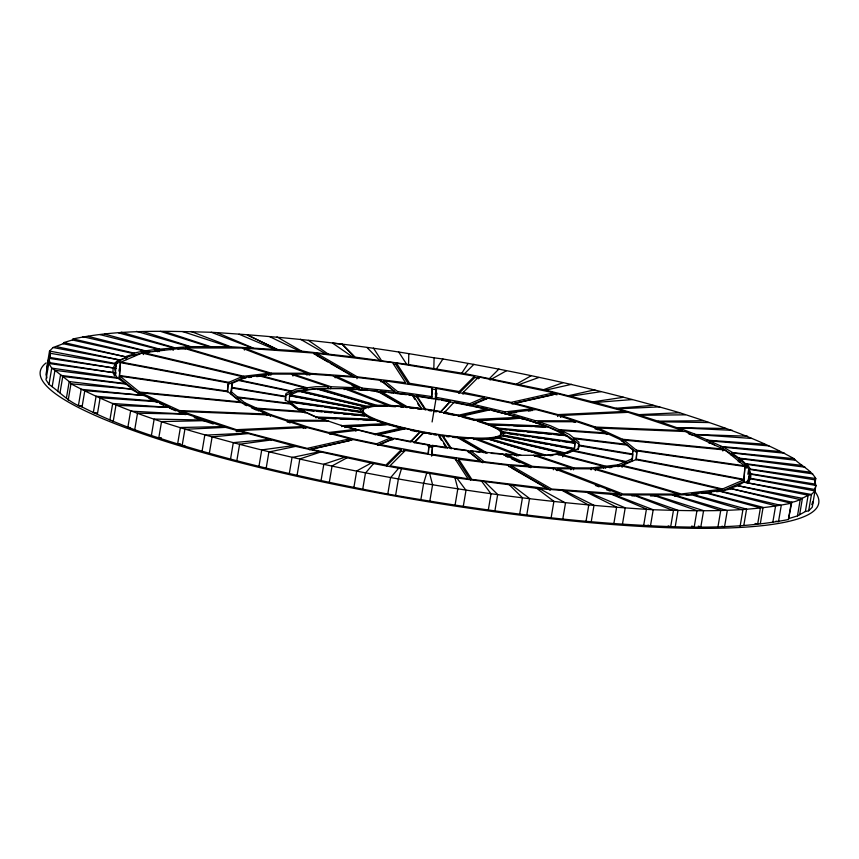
<?xml version="1.0" encoding="UTF-8"?>
<svg xmlns="http://www.w3.org/2000/svg" width="859" height="859" viewBox="0 0 859 859"><rect width="100%" height="100%" fill="white"/><g stroke="black" fill="none" stroke-linecap="round" stroke-linejoin="round"><path stroke-width="1.29" d="M46.934 377.906L45.978 374.61L48.738 358.3L50.219 357.505L50.316 353.328L49.521 351.084L53.086 347.519L63.212 343.729L63.974 342.548L72.381 339.971L134.509 353.833L134.09 356.345M814.719 484.809L815.782 478.538C810.81 469.787 800.717 465.664 793.984 458.652C758.025 438.487 718.736 425.452 679.619 412.717L638.967 414.639L595.115 402.474L545.733 390.136L464.655 373.601L408.551 364.538L408.809 353.64C343.428 342.966 277.414 336.374 211.303 332.272C165.175 331.08 118.445 329.298 73.112 338.94L72.381 339.971M433.827 368.715L434.096 357.816L408.809 353.64M119.573 375.512L120.389 362.616L228.172 382.91L227.646 391.124L119.573 375.512L119.251 377.434L120.389 362.616M227.399 391.876L227.839 384.821M237.653 396.976L289.902 403.343L285.542 399.811L285.725 396.922L231.78 387.957L231.522 392.005L237.653 396.976L237.32 398.887L231.2 393.916L231.458 389.868M231.49 389.299L232.07 383.329L238.695 380.473L290.664 391.436L290.331 393.358M231.007 392.488L232.07 383.329M285.274 400.766L285.435 398.265M322.189 406.726L289.129 401.958L289.644 395.494L360.844 408.895L360.522 412.266L348.625 410.548M360.522 412.266L360.844 408.895M428.222 453.047L428.952 444.79L394.582 438.326L380.075 444.575L428.383 453.659L428.952 444.79M432.388 387.731L431.508 398.512L432.388 387.731L384.284 380.773L383.952 382.695L397.373 393.583L397.696 391.661L384.284 380.773M431.669 456.183L432.549 445.392L466.942 450.363L480.364 461.251L431.991 454.261L432.549 445.392M439.089 399.779L435.363 399.156L435.921 390.287M435.363 399.156L436.254 388.365L484.326 397.416L483.993 399.338L469.497 405.577L469.819 403.666L484.326 397.416M548.021 444.447L503.191 436.007L503.503 432.603L574.896 442.922L574.381 449.407L550.651 444.941M503.191 436.007L503.503 432.603M574.381 449.407L574.896 442.922M578.311 449.515L578.655 444.124C559.112 427.095 532.462 421.844 508.184 414.693L508.507 412.771L535.973 409.582L557.019 415.112L574.123 420.824L535.576 420.749L508.507 412.771M578.751 445.714L578.569 448.548L573.93 450.546L625.9 461.508L632.449 458.685L632.696 454.679L578.751 445.714L578.429 447.625M578.472 446.959L578.977 442.202L574.682 438.724L574.349 440.635M625.9 461.508L625.567 463.43L632.117 460.607L632.997 450.009L626.93 445.091L574.682 438.724M636.1 459.844L636.873 450.889L744.946 466.512L743.808 481.298L744.946 466.512M636.873 450.889L636.347 459.093L744.13 479.386M49.038 360.844L50.316 353.328L116.19 364.205L115.46 372.151M747.856 474.254L748.704 469.239L750.379 469.089L815.782 478.538L814.557 479.794L815.91 485.464L814.633 489.447L814.998 490.929L811.433 494.494C804.486 495.89 799.149 501.495 791.837 502.171L788.412 519.523C733.844 530.143 677.708 527.598 622.464 524.13C543.704 518.9 465.514 507.529 387.785 494.054C310.604 479.172 233.53 462.421 158.786 437.907C132.404 429.564 106.72 419.45 82.056 406.951C68.978 402.667 60.033 392.037 48.984 384.424L51.744 368.124L48.748 363.464L50.005 362.702L115.804 372.989L115.374 375.501M52.184 386.625L54.944 370.315L51.744 368.124L117.157 377.595L132.909 389.267L70.975 383.801L69.214 381.568L54.944 370.315L119.218 378.497M57.725 391.629L60.484 375.329L124.759 383.511M60.012 392.756L62.771 376.446L126.466 384.145M66.454 397.878L69.214 381.568L132.909 389.267M68.215 400.101L70.975 383.801C115.45 407.531 163.586 423.562 212.119 436.866C284.587 457.138 358.321 472.697 432.592 484.744C505.607 497.017 579.299 505.339 653.205 509.741C699.269 511.18 745.827 512.372 791.16 503.224L791.837 502.171L729.688 488.309L738.085 485.732L800.223 499.594L797.474 515.905L789.077 518.482M82.056 406.951L84.816 390.641L143.764 395.462L169.878 407.456L115.944 405.308L113.184 421.619M97.389 414.07L100.138 397.771L157.326 401.744M115.772 366.718L116.19 364.205L114.741 363.368L49.521 351.084L46.762 367.394L47.556 369.628M117.672 363.55L118.306 359.792L120.142 360.018L126.778 357.065L63.974 342.548M109.941 419.783L112.69 403.483L169.878 407.456M119.712 362.53L120.142 360.018L56.576 346.682M118.961 371.077L119.401 368.457M119.992 376.188L139.566 392.058L240.574 401.937L228.075 391.801L119.992 376.188L119.669 378.1L139.244 393.98L141.896 394.238M126.359 359.567L126.778 357.065L63.212 343.729M133.725 355.615L134.154 353.103C146.986 349.892 160.311 349.248 173.539 347.916L188.937 346.606L230.652 346.725L277.618 349.656L247.188 334.86L277.511 349.57L301.563 351.127L354.842 357.108L342.236 344.266L332.519 343.106L352.415 356.807M143.238 353.285L143.657 350.783L82.625 336.621M143.303 354.584L143.625 352.662L183.257 348.056L268.931 373.311L268.609 375.233M139.244 393.98L139.566 392.058M134.766 429.489L137.526 413.179L187.09 414.135L225.552 427.374L295.603 446.39L373.568 463.581L398.662 468.23L456.848 477.98L539.602 488.653L613.648 494.483L633.867 495.289L673.424 510.547L670.664 526.857L668.195 525.901M140.565 394.743L140.887 392.821L241.894 402.699L266.548 414.027L179.499 410.559L140.887 392.821M157.755 351.803L158.174 349.302L99.902 334.602M159.237 351.653L159.656 349.141L104.594 334.065M151.409 435.384L154.169 419.085L203.744 420.03M173.11 350.418L173.539 347.916L118.467 332.841M179.499 410.559L179.177 412.481L183.192 412.642M202.037 451.469L204.796 435.159L245.438 433.237M209.36 453.165L212.119 436.866L248.026 433.602M228.741 382.362L228.408 384.274L241.776 378.518L242.109 376.607L141.971 353.028L120.958 362.068L228.741 382.362L242.109 376.607M231.2 393.916L231.522 392.005M244.385 350.064L244.718 348.153L313.148 353.006L353.768 376.467L310.088 373.364L244.718 348.153M238.555 397.717L244.654 402.656L256.669 408.175L303.678 411.515L295.142 407.596L290.814 404.084L238.555 397.717L238.233 399.628L243.312 403.751M240.831 377.541L243.441 378.153L243.763 376.242L268.931 373.311M230.556 458.942L233.304 442.643L269.221 439.378M244.654 402.656L244.332 404.578L246.737 405.684M236.859 460.542L239.618 444.232L271.508 439.915M256.669 408.175L256.347 410.097L251.537 407.885M258.28 410.989L258.602 409.067L305.611 412.406L314.083 416.293L341.925 425.688L386.303 423.594L386.142 424.55L344.373 426.526M306.899 375.168L307.232 373.257L271.294 373.182L270.972 375.104L268.416 374.352M258.978 466.212L261.737 449.912L293.628 445.585M270.241 416.475L270.564 414.564L258.602 409.067M266.161 468.305L268.91 452.006L295.603 446.39M285.403 398.844L285.725 396.922M289.483 396.45L289.644 395.494M292.93 376.049L293.252 374.127L310.84 374.159L332.293 375.684L358.772 387.849L358.45 389.771L367.974 390.448M289.129 401.958L289.29 400.992L360.694 411.311M365.064 407.638L365.333 406.629L299.179 391.06L290.245 394.904L290.084 395.87L361.285 409.271L365.172 407.596M360.726 415.638L364.731 416.035L364.892 415.069L361.113 412.009L289.719 401.69L289.558 402.646L298.009 409.507L304.677 410.162M291.265 392.95L291.598 391.028L296.312 388.998L305.256 387.957L304.924 389.879M326.152 420.33L287.615 420.255L287.293 422.177L291.276 422.188M289.923 423.058L290.245 421.135L328.793 421.211M299.018 392.015L299.179 391.06M300.779 390.695L300.618 391.65L366.761 407.23L374.299 406.35L374.46 405.394L317.862 388.708L300.779 390.695L366.922 406.264L374.46 405.394M298.009 409.507L298.17 408.551L289.719 401.69M299.329 410.269L299.49 409.313L366.213 415.831L373.686 419.267L373.525 420.234L362.831 419.804M289.268 473.814L292.028 457.503L318.71 451.898M328.117 388.655L328.439 386.743L315.951 386.722L307.05 387.753L306.727 389.675L304.15 388.987M309.755 375.286L310.088 373.364M303.27 428.437L303.592 426.526L268.921 414.929L181.861 411.461L236.429 429.693L303.592 426.526M316.649 353.35L357.269 376.811L405.577 382.706L392.488 362.605L316.649 353.35L316.327 355.272L327.934 361.972M297.085 475.252L299.845 458.942L320.708 451.995M317.701 389.664L317.862 388.708M320.117 389.546L320.278 388.59L376.876 405.276L387.495 405.298L387.323 406.253L376.714 406.232L318.71 389.546M316.026 417.936L316.187 416.98L299.49 409.313M358.772 387.849L331.005 386.743L330.672 388.665L328.159 387.828M335.193 377.831L335.515 375.92L356.829 377.423L380.526 380.322L393.937 391.21L393.615 393.121M321.062 480.525L323.822 464.225L344.684 457.278M344.148 389.589L344.309 388.633L315.629 388.633L295.99 390.92L285.618 395.387M329.319 482.243L332.079 465.932L347.122 457.75M347.251 389.718L347.412 388.762L376.714 390.834L403.547 406.339L403.386 407.295L400.799 407.112M341.764 426.655L341.925 425.688M344.835 427.557L344.996 426.601L389.363 424.496L402.205 427.879L402.044 428.834L375.115 434.89M356.936 378.733L357.269 376.811M349.849 438.788L307.146 448.387L239.468 430.595L306.631 427.428L349.849 438.788L349.527 440.699L309.412 449.729M335.515 375.92L362.004 388.085L361.671 389.997L352.04 385.573M355.862 431.207L356.184 429.285L341.077 425.312M361.285 409.271L361.446 408.304L365.333 406.629M360.952 412.964L361.113 412.009M366.761 407.23L366.922 406.264M353.929 487.246L356.689 470.947L371.732 462.765M368.436 407.971L368.597 407.016A69.987 11.307 9.6 0 1 483.477 422.768A69.987 11.307 9.6 0 1 452.167 436.243A69.987 11.307 9.6 0 1 363.754 409.099L368.597 407.016M362.691 489.405L365.451 473.105L373.568 463.581M376.714 406.232L376.876 405.276M380.322 391.189L407.155 406.694L406.994 407.649L380.161 392.155L380.322 391.189L412.9 395.161L421.544 408.444L421.382 409.41M459.79 392.552L474.222 378.078L474.544 376.167L396.471 363.174L396.149 365.096L408.508 384.08M395.612 406.747L390.437 406.382L390.598 405.416L347.412 388.762M377.552 445.252L390.845 439.529L391.167 437.607L359.191 430.08L331.735 433.269L352.942 438.842L376.661 443.845L391.167 437.607M387.785 494.054L390.534 477.754L398.662 468.23M401.25 449.708L385.916 465.084L310.679 449.214L353.382 439.615L401.25 449.708L400.917 451.63L386.486 466.093M405.018 428.05L404.857 429.017A69.987 11.307 9.6 0 1 363.593 410.065M395.645 495.181L398.404 478.871L401.55 468.456M403.784 449.568L403.451 451.49L400.96 450.964M412.9 395.161L412.739 396.128L416.604 396.686L425.248 409.958L425.409 409.002L416.765 395.72L450.395 401.314L440.109 412.438L450.395 401.314M416.604 396.686L416.765 395.72M377.434 435.03L405.641 428.684L420.191 431.755L410.827 441.956M447.378 448.205L438.734 434.922L423.97 432.464L414.596 442.653M435.266 394.217L436.254 388.365M432.098 421.962L436.963 393.186M420.889 499.53L423.648 483.23L426.794 472.815M438.573 435.878L438.734 434.922M454.368 415.359L443.953 413.158L454.25 402.044L486.645 408.873L486.484 409.829L458.266 416.175L458.427 415.219L486.645 408.873M429.833 501.055L432.592 484.744L429.564 473.32M483.746 452.725L456.924 437.231L442.761 435.502L442.6 436.458L450.524 448.634M458.889 393.465L459.211 391.543L474.544 376.167M462.99 394.238L463.323 392.316L478.646 376.94L553.787 392.788L553.464 394.711M462.013 417.066L462.174 416.1L490.285 409.786L519.169 417.324L519.008 418.29L474.64 420.384L463.269 417.399M456.558 458.352L456.236 460.263L458.889 460.596M486.065 453.402L460.36 438.541L460.521 437.585L473.717 438.519L518.546 455.775M458.717 459.275L471.806 479.386L548.085 488.685L507.476 465.224L458.717 459.275L458.395 461.197L470.753 480.181M455.087 505.017L457.836 488.707L454.819 477.282M532.301 410.613L532.623 408.701L511.577 403.172L488.03 398.2L473.524 404.439L473.202 406.361L489.909 409.883M478.323 378.851L478.646 376.94M474.64 420.384L474.802 419.428L519.169 417.324M482.844 462.797L470.464 452.747L470.786 450.835L502.322 453.917L528.811 466.083L507.69 464.579L484.208 461.723L470.786 450.835M473.556 439.475L473.717 438.519M463.237 506.627L465.997 490.328L456.848 477.98M534.899 426.622L545.605 427.052L545.766 426.096L522.229 418.226L477.862 420.33L477.701 421.286L488.095 424.765L509.494 425.613M476.595 439.593L476.766 438.638L487.257 438.659L543.854 455.345M488.095 424.765L488.256 423.798L477.862 420.33M487.096 439.615L487.257 438.659M553.776 434.493L564.449 435.534L564.61 434.579L548.096 426.998L490.596 424.7L490.435 425.656L497.726 429.017L507.068 429.929M563.321 454.186L563.483 453.23L497.329 437.661L489.662 438.552L489.501 439.507L544.81 455.818M495.428 437.875L495.6 436.92M497.726 429.017L497.887 428.05L490.596 424.7M497.168 438.616L497.329 437.661M574.435 442.202L566.06 435.416L499.337 428.888L499.176 429.854L502.934 432.904L504.824 433.129L504.985 432.174L574.435 442.202L574.263 443.169L562.473 441.462M498.639 438.283L498.811 437.317L502.805 435.599L574.005 448.999L573.833 449.966L564.793 453.853L498.639 438.283L500.636 437.424M488.277 510.171L491.037 493.861L481.878 481.523M506.509 414.253L504.834 413.813L505.156 411.891L532.623 408.701M502.934 432.904L503.095 431.937L499.337 428.888M494.913 510.794L497.672 494.494L484.551 481.609M521.005 455.238L505.854 454.164L505.532 456.086L507.937 457.192M510.708 467.479L511.03 465.567L554.152 468.627L619.522 493.839L551.639 489.029L511.03 465.567M522.068 419.192L522.229 418.226M516.742 456.14L516.903 455.184L514.326 455.002M519.695 514.036L522.444 497.726L509.323 484.852M535.576 420.749L535.254 422.671L539.237 422.682M538.045 423.605L538.368 421.683L576.915 421.758L593.945 427.449L605.906 432.947L558.908 429.607L550.436 425.72L538.368 421.683M526.803 514.788L529.563 498.478L511.814 485.024M557.62 416.518L557.942 414.607L625.105 411.429L557.308 393.605L514.605 403.215L557.942 414.607M560.648 417.431L560.981 415.509L628.144 412.331L682.594 430.531L595.545 427.063L560.981 415.509M558.908 429.607L558.586 431.529L560.358 431.647L560.68 429.736M553.346 469.766L553.679 467.844L571.171 467.887L570.848 469.798M560.895 430.52L569.377 434.418L573.672 437.907L625.932 444.275L619.865 439.357L607.893 433.859L560.895 430.52L560.573 432.442L563.182 432.625M557.158 470.678L557.48 468.756L593.021 468.831L678.696 494.086L678.363 496.008L674.379 495.997M551.145 517.666L553.905 501.355L536.166 487.901M565.898 436.372L566.06 435.416M562.677 456.87L562.999 454.948M564.793 453.853L564.954 452.897L574.005 448.999M573.35 439.819L573.672 437.907M562.752 519.276L565.512 502.977L539.602 488.653M573.458 469.809L573.78 467.887L591.389 467.919L603.931 466.458L603.598 468.38M595.545 427.063L595.223 428.985L597.896 429.092M591.067 469.841L591.389 467.919M597.8 429.972L598.122 428.05L685.171 431.519L723.471 449.117L622.474 439.239L598.122 428.05M585.999 521.456L588.759 505.146L562.849 490.822M595.233 470.625L595.555 468.703L620.778 465.771L720.916 489.351L720.594 491.262L716.621 491.724M591.25 521.628L594.009 505.317L564.61 490.682M605.595 468.144L605.917 466.233L618.255 464.794L624.772 461.992L624.45 463.914L617.932 466.716L618.255 464.794M622.141 441.161L622.474 439.239M623.988 440.109L623.666 442.031L636.079 452.092L636.401 450.18L623.988 440.109L724.996 449.987L744.474 465.793L636.401 450.18M622.077 467.328L622.399 465.417L635.789 459.651L743.572 479.934L743.25 481.856L722.215 490.908L722.537 488.986L743.572 479.934M613.874 523.475L616.633 507.164L587.234 492.54M632.675 451.931L632.997 450.009M632.117 460.607L632.449 458.685M622.464 524.13L625.223 507.819L589.467 492.744M643.692 525.343L646.451 509.033L610.695 493.957M675.249 526.588L678.009 510.289L634.436 494.902L633.867 495.289M709.158 443.394L709.577 440.882L694.459 434.471L747.545 436.2M722.795 450.986L723.428 447.228L709.577 440.882L768.891 445.885M717.984 526.674L720.744 510.364L672.35 494.988L634.436 494.902M731.342 455.388L731.771 452.886L732.867 452.672L793.984 458.652M738.289 461.852L738.933 458.094L731.771 452.886L794.951 460.188M739.867 462.475L740.501 458.706L738.933 458.094L802.134 465.406M744.989 466.147L745.408 463.635L740.501 458.706L805.13 467.221M746.696 468.176L747.341 464.418L745.408 463.635L810.037 472.149M740.125 526.223L742.874 509.913L691.033 494.634L672.35 494.988M748.286 479.816L749.349 473.534L748.704 469.239L814.557 479.794M748.414 480.568L750.111 474.082L749.349 473.534L815.202 484.1M749.059 480.353L750.111 474.082L815.91 485.464L812.238 507.229L808.673 510.804L805.388 511.513L797.474 515.905M749.349 481.158L749.767 478.646L748.844 478.066L814.633 489.447M743.819 525.418L746.578 509.108L691.441 494.043L691.033 494.634M760.333 523.636L763.093 507.336L705.883 492.486L691.441 494.043M772.864 522.057L775.623 505.747L718.414 490.908L705.883 492.486M788.412 519.523L791.16 503.224L729.688 488.309M799.654 514.648L802.403 498.349L738.085 485.732M805.388 511.513L808.147 495.203L743.991 482.157L738.246 485.303M808.673 510.804L811.433 494.494L743.991 482.157M812.088 504.491L812.517 501.989M812.195 504.748L813.151 501.763M436.49 368.822L442.922 358.987C522.723 372.527 601.923 389.932 679.619 412.717M461.648 373.375L468.08 363.54M114.741 363.368L118.306 359.792L53.086 347.519M464.655 373.601L473.932 364.291M420.191 431.755L410.065 441.913L378.733 435.309M423.97 432.464L413.845 442.621L446.089 447.99M443.953 413.158L445.8 411.311M489.684 378.314L498.961 369.005M746.213 482.221L749.767 478.646L814.998 490.929M506.434 370.777L489.974 379.979M516.581 384.048L531.087 375.77M290.664 391.436L285.94 393.465L285.757 396.353L231.812 387.377M518.965 384.617L538.883 377.466M543.06 389.857L562.978 382.706M126.101 356.41L134.509 353.833L134.154 353.103L73.112 338.94M545.733 390.136L571.579 384.317M553.787 392.788L511.084 402.388L463.323 392.316M402.205 427.879L373.998 434.224L344.996 426.601M512.061 404.02L552.176 395M568.991 395.612L594.825 389.793M718.414 490.908L720.647 491.187L730.569 488.954M570.269 396.267L601.021 391.65M592.624 401.905L623.376 397.287M50.005 362.702L48.738 358.3L116.094 368.393L50.219 357.505M243.441 378.153L246.082 377.853M248.734 377.541L251.386 377.23M256.691 376.618L260.664 376.156M263.305 375.845L265.957 375.533M356.184 429.285L328.729 432.485L307.501 426.902L290.245 421.135M329.716 434.246L332.326 433.945M504.834 413.813L508.764 413.351M513.993 412.749L516.603 412.438M528.371 411.074L530.991 410.774M563.483 453.23L546.26 455.238L489.662 438.552M550.071 455.732L552.724 455.42M558.017 454.808L560.669 454.497M594.825 469.401L597.338 469.111M609.289 467.715L611.758 467.436M720.916 489.351L681.23 493.968L595.555 468.703M686.191 495.267L691.484 494.655M694.136 494.344L698.099 493.882M702.071 493.42L706.044 492.959M708.686 492.647L711.338 492.347M342.236 344.266L354.81 357.086L408.551 364.538M595.115 402.474L632.331 399.564M615.967 408.272L653.184 405.373M225.552 427.374L184.9 429.296L182.14 445.606L184.771 445.477M619.071 408.777L659.723 406.855M236.107 431.615L240.058 431.433M205.398 420.652L161.546 421.597L158.786 437.907L161.438 437.843M224.263 426.558L180.401 427.503L177.652 443.802L180.304 443.749M638.967 414.639L639.697 415.273L685.149 414.833M639.697 415.273L657.994 421.178L703.446 420.738M185.447 348.937L180.959 348.937A323.317 52.249 9.6 0 0 177.802 349.087M534.395 456.279L537.047 456.29M555.848 469.776L558.35 469.776M678.696 494.086L622.85 493.979L557.48 468.756M631.837 495.911L634.5 495.922M650.446 495.954L657.092 495.965M657.994 421.178L659.959 421.769L709.072 422.564M659.959 421.769L676.806 427.675L725.919 428.469M48.984 384.424L45.989 379.764L48.748 363.464L115.804 372.989L114.537 368.586M676.806 427.675L732.362 430.348M316.187 416.98L373.686 419.267M488.256 423.798L545.766 426.096M318.453 417.85L375.963 420.137L386.303 423.594M318.7 418.043L336.084 418.741M340.089 418.902L358.815 419.643M513.51 425.774L532.226 426.515M187.09 414.135L130.589 411.139L127.83 427.449L130.45 427.567M694.459 434.471L751.636 438.444M707.011 440.184L764.188 444.157M362.004 388.085L393.937 391.21M344.459 388.783L355.905 389.589M370.497 390.63L385.852 392.176M376.553 391.801L380.161 392.155M390.598 405.416L403.547 406.339M460.36 438.541L463.001 438.734M491.198 453.359L511.76 454.819M503.889 455.227L506.456 455.41M553.679 467.844L532.344 466.33L505.854 454.164M508.689 466.598L511.33 466.781M155.049 401.078L96.09 396.257L93.33 412.567L97.26 412.889M720.583 446.476L779.897 451.469M143.764 395.462L81.175 389.32L78.416 405.62L82.357 405.985M784.557 453.198L723.428 447.228L732.867 452.672M298.17 408.551L364.892 415.069M497.887 428.05L564.61 434.579M307.35 410.419L314.018 411.074M316.692 411.332L322.028 411.858M324.702 412.116L331.37 412.771M334.044 413.029L339.38 413.555M343.385 413.941L348.722 414.467M351.385 414.725L358.063 415.38M509.741 430.187L524.419 431.626M527.082 431.884L541.761 433.323M544.434 433.58L551.102 434.235M380.44 381.6L384.36 382.072M397.696 391.661L431.83 396.6M388.44 392.499L392.327 392.971M395.484 393.347L406.414 394.689M409.002 395L433.462 398.834M407.155 406.694L421.544 408.444M409.614 407.971L413.533 408.444M417.463 408.927L420.072 409.249M503.095 431.937L504.985 432.174M451.662 448.817L442.761 435.502M454.228 449.128L473.481 451.469M476.047 451.791L479.902 452.253M468.187 451.802L470.753 452.124M468.38 452.5L470.464 452.747M434.096 357.816L442.922 358.987M812.743 473.867L747.341 464.418L750.379 469.089M324.831 407.112L334.087 408.444M336.728 408.83L345.984 410.173M508.753 433.698L517.923 435.019M520.543 435.406L529.713 436.726M532.333 437.102L541.514 438.434M544.134 438.809L548.063 439.378M550.683 439.754L559.853 441.086M459.211 391.543L409.56 383.286L396.471 363.174M431.443 388.902L436.673 389.761M435.685 397.234L469.819 403.666M441.569 400.187L471.323 405.963M425.409 409.002L440.27 411.472M428.963 410.581L431.433 410.989M433.913 411.407L436.393 411.815M578.794 445.048L632.739 454.014M427.868 445.939L433.033 446.798M428.62 446.712L432.227 447.314M290.245 394.904L361.446 408.304M503.353 435.051L574.553 448.452M479.279 378.389L476.852 377.874A323.317 52.249 9.6 0 0 474.254 377.391M553.11 393.959L557.029 394.786M483.649 398.587L486.237 399.134M473.524 404.439L505.156 411.891M444.114 412.202L458.427 415.219M291.598 391.028L239.629 380.075L246.265 377.219L258.817 375.759L305.256 387.957M624.772 461.992L572.813 451.029L568.196 453.015L559.477 454.024L605.917 466.233M390.319 438.745L392.928 439.293M390.845 439.529L392.542 439.883M143.625 352.662L243.763 376.242M622.399 465.417L722.537 488.986M498.811 437.317L564.954 452.897M720.647 491.187L781.25 505.457L778.49 521.757L775.913 521.155M88.112 336.374L146.395 351.073M491.595 410.334L503.557 413.469M462.174 416.1L474.802 419.428M307.05 387.753L260.61 375.544L273.13 374.094L290.696 374.127L328.439 386.743M603.931 466.458L557.491 454.261L548.568 455.291L519.942 455.291L476.766 438.638M348.872 439.776L351.363 440.431M705.282 492.808L760.419 507.873L757.659 524.183L755.093 523.475M136.538 331.349L188.937 346.606M121.216 332.165L173.625 347.423M271.294 373.182L185.63 347.927L241.862 348.035L307.232 373.257M675.432 495.364L727.283 510.654L724.524 526.954L721.989 526.213M160.408 331.359L208.984 346.746M143.324 331.649L191.911 347.036M655.192 495.235L703.585 510.633L700.826 526.932L698.281 526.127M182.58 331.542L229.578 346.95M164.874 331.617L211.862 347.025M572.996 421.554L575.466 422.381M293.252 374.127L331.005 386.743M536.037 455.27L573.78 467.887M533.418 455.27L571.171 467.887M270.564 414.564L287.615 420.255M302.25 427.17L305.944 428.405M181.539 413.383L185.351 414.65M194.231 417.624L213.268 423.981M653.398 495.246L696.971 510.633L694.212 526.932L691.72 526.052M679.684 428.244L694.867 434.096M211.303 332.272L250.871 347.53M306.062 373.858L308.531 374.814M344.309 388.633L390.437 406.382M595.394 485.432L599.099 486.86M606.497 489.716L610.201 491.144M617.6 493.989L621.293 495.418M191.095 331.467L230.652 346.725M613.648 494.483L653.205 509.741L650.446 526.052L647.976 525.096M169.642 407.81L184.288 413.641M239.006 334.205L274.408 349.259M217.681 332.948L253.083 348.002M602.664 432.206L607.538 434.439M511.556 458.856L519.985 462.722M525.998 465.492L530.819 467.704M301.713 411.364L305.289 413.007M263.069 413.179L267.847 415.38M149.004 398.619L157.455 402.506M159.871 403.612L163.489 405.276M169.524 408.046L175.558 410.817M269.64 336.621L299.963 351.331M131.255 389.299L141.456 394.829M300.435 339.23L325.013 353.425M460.521 437.585L487.343 453.08M330.253 363.314L354.617 377.391M511.867 468.155L550.157 490.274M276.985 336.932L301.563 351.127M308.424 340.4L328.31 354.112M367.051 347.551L379.624 360.361M413.458 397.234L414.897 399.446M417.785 403.87L419.224 406.082M439.293 436.984L441.462 440.302M443.62 443.631L445.778 446.948M398.512 351.696L406.404 363.862M373.418 348.067L381.299 360.232M114.161 372.935L117.157 377.595M500.464 432.829A69.987 11.307 9.6 0 1 473.384 438.917M468.434 438.67A69.987 11.307 9.6 0 1 457.686 437.8M456.494 437.682A69.987 11.307 9.6 0 1 452.843 437.295M449.107 436.855A69.987 11.307 9.6 0 1 446.583 436.544M444.039 436.211A69.987 11.307 9.6 0 1 440.227 435.674M436.393 435.105A69.987 11.307 9.6 0 1 433.806 434.697M431.218 434.267A69.987 11.307 9.6 0 1 428.62 433.838M426.043 433.376A69.987 11.307 9.6 0 1 419.675 432.195M417.152 431.69A69.987 11.307 9.6 0 1 410.892 430.38M814.998 491.659A394.753 63.791 9.6 0 1 422.896 500.894A394.753 63.791 9.6 0 1 46.085 362.928M114.515 375.802A323.317 52.249 9.6 0 1 143.904 352.77M147.351 352.179A323.317 52.249 9.6 0 1 149.756 351.793M154.792 351.095A323.317 52.249 9.6 0 1 157.422 350.783M161.513 350.332A323.317 52.249 9.6 0 1 164.327 350.064M170.157 349.581A323.317 52.249 9.6 0 1 173.174 349.366M314.222 354.316A323.317 52.249 9.6 0 1 316.746 354.574M393.594 364.023A323.317 52.249 9.6 0 1 396.203 364.409M688.403 433.655A323.317 52.249 9.6 0 1 692.687 435.341M709.759 442.643A323.317 52.249 9.6 0 1 714.473 444.865M723.063 449.214A323.317 52.249 9.6 0 1 747.663 482.35M405.319 450.47L389.986 465.846L468.026 478.828L454.948 458.727L405.319 450.47"/></g></svg>
